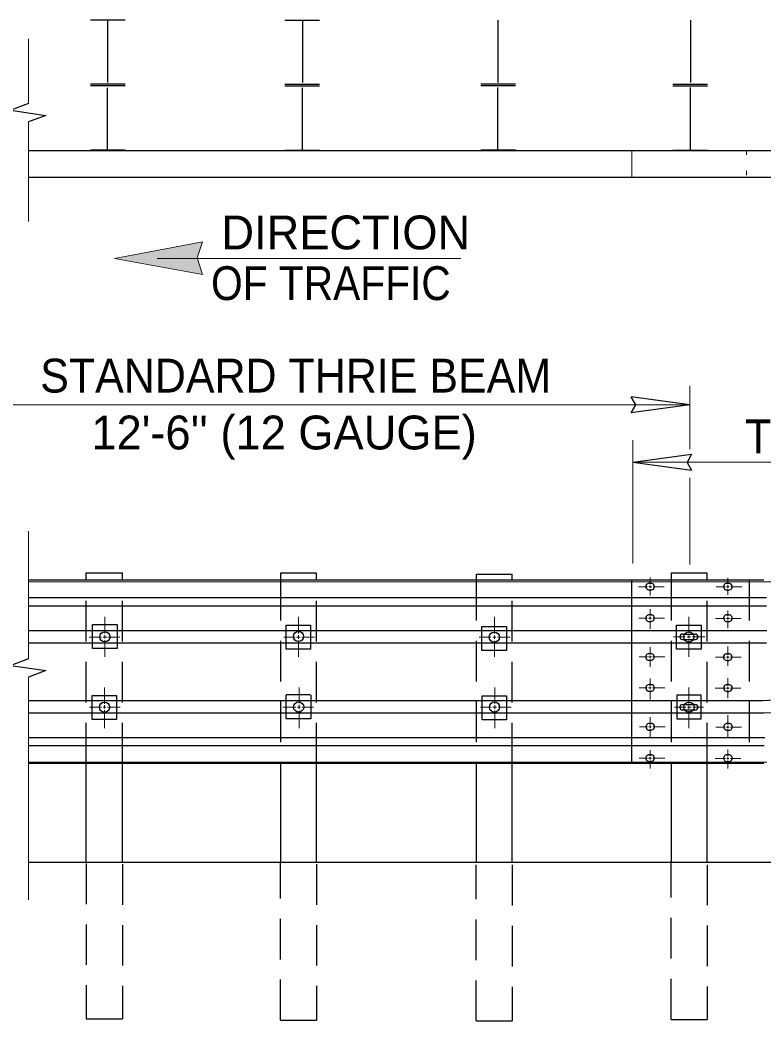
# Model space of a CAD drawing. Extents: x 678 to 1065, y -91 to 199.
# Drawn here: x 736.17 to 763.67, y -34.59 to 2.39 of the extents above; entities that cross this region are included whole.
import ezdxf

# ---------------------------------------------------------------- set-up
doc = ezdxf.new("R2010")
doc.units = 0
doc.header["$LTSCALE"] = 0.5
doc.linetypes.add('DOTTED', pattern=[1.5, 0.3, -1.2])
doc.linetypes.add('MEDIUM_DASHED', pattern=[4.5, 3, -1.5])
doc.layers.add('1', color=7, linetype='Continuous', lineweight=25)

msp = doc.modelspace()

# ---------------------------------------------------------------- hatches: boundary and pattern name
at = {"layer": '1'}
msp.add_hatch(color=256, dxfattribs=at).paths.add_polyline_path([(739.6608, -6.4167), (742.9188, -5.799), (742.7147, -6.3887), (742.915, -7.0122)])

# ---------------------------------------------------------------- linework, layer by layer
for p, q in [((740.0557, 2.3929), (738.7725, 2.3929)), ((739.3985, 2.3919), (739.3985, 0.088)), ((745.9584, 2.3938), (747.2417, 2.3938)), ((746.616, 2.3929), (746.616, 0.0889)), ((753.8293, 2.3936), (753.8293, 0.0896)), ((760.9498, 2.3938), (760.9498, 0.0899)), ((740.0557, 0.0232), (738.7725, 0.0232)), ((745.9584, 0.0243), (747.2417, 0.0243)), ((754.4862, 0.0249), (753.2029, 0.0249)), ((760.2926, 0.0252), (761.5762, 0.0252)), ((740.0557, -0.0431), (738.7725, -0.0431)), ((739.3985, -2.412), (739.3985, -0.1077)), ((745.9584, -0.0421), (747.2417, -0.0421)), ((746.616, -2.411), (746.616, -0.1064)), ((754.4847, -0.0414), (753.2014, -0.0414)), ((753.8274, -2.4103), (753.8274, -0.1058)), ((760.2926, -0.0412), (761.5762, -0.0412)), ((760.9498, -2.4101), (760.9498, -0.1055)), ((736.4792, -2.4338), (851.5099, -2.4327)), ((740.0557, -2.4122), (738.7725, -2.4122)), ((745.9584, -2.4113), (747.2417, -2.4113)), ((754.4847, -2.4107), (753.2014, -2.4107)), ((760.2926, -2.4103), (761.5762, -2.4103)), ((851.5099, -3.4082), (736.4792, -3.4253)), ((760.9282, -11.8293), (758.7616, -11.5309)), ((760.9282, -11.8293), (758.7616, -12.1269)), ((758.8242, -13.9487), (760.9911, -13.6503)), ((758.8242, -13.9487), (760.9911, -14.246)), ((738.6118, -18.2943), (738.6118, -18.0297)), ((738.6118, -18.0297), (739.9605, -18.0297)), ((739.9605, -18.2763), (739.9605, -18.0297)), ((747.1273, -18.0448), (745.7962, -18.0448)), ((745.7962, -18.0448), (745.7962, -18.2678)), ((747.1273, -18.2826), (747.1273, -18.0448)), ((753.0302, -18.0811), (754.3612, -18.0811)), ((753.0302, -18.0811), (753.0302, -18.2977)), ((754.3612, -18.2977), (754.3612, -18.0811)), ((761.5644, -18.0448), (760.2333, -18.0448)), ((760.2333, -18.0448), (760.2333, -18.3093)), ((761.5644, -18.3093), (761.5644, -18.0448)), ((736.4792, -18.2943), (763.6659, -18.2943)), ((758.777, -25.0716), (758.777, -18.2943)), ((759.4227, -18.4187), (759.4944, -18.4187)), ((762.2978, -18.4205), (762.3692, -18.4205)), ((759.4202, -18.6663), (759.4932, -18.6663)), ((762.295, -18.6692), (762.368, -18.6692)), ((736.4792, -18.9509), (763.7542, -18.9509)), ((736.4957, -19.2522), (763.7542, -19.2522)), ((759.4202, -19.5821), (759.4932, -19.5821)), ((762.295, -19.584), (762.368, -19.584)), ((738.8512, -19.9429), (739.7558, -19.9429)), ((738.8512, -20.8281), (738.8512, -19.9429)), ((739.7558, -19.9429), (739.7552, -20.8281)), ((746.0047, -19.9709), (746.9086, -19.9709)), ((746.0047, -20.8552), (746.0047, -19.9709)), ((746.9086, -19.9709), (746.907, -20.8552)), ((759.4227, -19.8304), (759.4944, -19.8304)), ((760.4382, -19.9707), (761.3422, -19.9707)), ((760.4382, -20.8543), (760.4382, -19.9707)), ((761.3422, -19.9707), (761.3422, -20.8543)), ((762.2978, -19.8323), (762.3692, -19.8323)), ((736.4792, -20.1651), (763.7731, -20.1651)), ((753.2412, -20.0147), (754.1458, -20.0147)), ((753.2412, -20.8983), (753.2412, -20.0147)), ((754.1458, -20.0147), (754.1458, -20.8983)), ((760.6578, -20.2957), (761.1302, -20.2957)), ((736.4792, -20.6216), (763.7542, -20.6216)), ((760.6578, -20.4985), (761.1302, -20.4985)), ((739.7552, -20.8281), (738.8512, -20.8281)), ((746.907, -20.8552), (746.0047, -20.8552)), ((754.1458, -20.8983), (753.2412, -20.8983)), ((759.4135, -21.0187), (759.4858, -21.0187)), ((761.3422, -20.8543), (760.4382, -20.8543)), ((762.2883, -21.0212), (762.3607, -21.0212)), ((759.416, -21.267), (759.4872, -21.267)), ((762.2912, -21.2695), (762.3619, -21.2695)), ((759.4202, -22.1639), (759.4932, -22.1639)), ((762.295, -22.1658), (762.368, -22.1658)), ((763.6226, -22.7498), (780.9103, -21.9303)), ((763.6564, -23.2075), (787.6462, -22.0702)), ((746.0052, -22.5337), (746.9092, -22.5337)), ((746.0123, -23.4329), (746.0123, -22.5487)), ((746.9162, -22.5487), (746.915, -23.4329)), ((759.4227, -22.4117), (759.4944, -22.4117)), ((760.4453, -22.549), (760.4453, -23.4326)), ((761.3492, -22.549), (760.4453, -22.549)), ((761.3492, -23.4326), (761.3492, -22.549)), ((762.2978, -22.4142), (762.3692, -22.4142)), ((736.4792, -22.7489), (763.6264, -22.7489)), ((738.8375, -22.5637), (739.7422, -22.5637)), ((738.8375, -23.4492), (738.8375, -22.5637)), ((739.7422, -22.5637), (739.7415, -23.4492)), ((753.2476, -22.5828), (754.1522, -22.5828)), ((753.2476, -23.4663), (753.2476, -22.5828)), ((754.1522, -22.5828), (754.1522, -23.4663)), ((760.6578, -22.8996), (761.1302, -22.8996)), ((736.4792, -23.2053), (763.6634, -23.2053)), ((760.6578, -23.1023), (761.1302, -23.1023)), ((739.7415, -23.4492), (738.8375, -23.4492)), ((746.915, -23.4329), (746.0123, -23.4329)), ((754.1522, -23.4663), (753.2476, -23.4663)), ((759.4275, -23.5983), (759.4999, -23.5983)), ((760.4453, -23.4326), (761.3492, -23.4326)), ((762.3023, -23.6002), (762.3747, -23.6002)), ((759.43, -23.8467), (759.5012, -23.8467)), ((762.3052, -23.8486), (762.3759, -23.8486)), ((736.4792, -24.1185), (763.7, -24.1185)), ((736.4792, -24.4198), (763.6787, -24.4198)), ((759.4202, -24.7551), (759.4932, -24.7551)), ((762.295, -24.7577), (762.368, -24.7577)), ((736.4792, -25.0716), (763.6659, -25.0716)), ((738.6118, -25.093), (738.6118, -25.055)), ((738.6118, -28.7003), (738.6118, -25.0866)), ((739.9605, -25.1363), (739.9605, -25.0844)), ((739.9605, -28.7003), (739.9605, -25.0866)), ((745.7962, -25.0773), (745.7962, -25.1143)), ((745.7962, -25.0866), (745.7962, -28.7003)), ((747.1273, -28.7003), (747.1273, -25.0866)), ((747.1273, -25.1363), (747.1273, -25.0921)), ((753.0302, -25.0924), (753.0302, -25.1723)), ((753.0302, -25.1229), (753.0302, -28.7366)), ((754.3612, -25.1723), (754.3612, -25.0924)), ((754.3612, -28.7366), (754.3612, -25.1229)), ((759.4227, -25.0033), (759.4944, -25.0033)), ((760.2333, -25.063), (760.2333, -25.1143)), ((760.2333, -25.0866), (760.2333, -28.7003)), ((761.5644, -25.1143), (761.5644, -25.0777)), ((761.5644, -28.7003), (761.5644, -25.0866)), ((762.2978, -25.0059), (762.3692, -25.0059)), ((736.4792, -28.7232), (851.5099, -28.7232))]:
    msp.add_line(p, q, dxfattribs=at)
at = {"layer": '1', "lineweight": 13}
for p, q in [((736.4792, 1.7017), (736.4792, -0.6968)), ((736.4792, -5.049), (736.4792, -1.3732)), ((758.777, -2.4337), (758.777, -3.4221)), ((752.4679, -6.4139), (741.2418, -6.4139)), ((760.9282, -13.4652), (760.9282, -11.1207)), ((732.1252, -11.8293), (760.9282, -11.8293)), ((758.8222, -17.6848), (758.8222, -13.1278)), ((758.8222, -13.9487), (791.9368, -13.9487)), ((760.9282, -17.725), (760.9282, -14.5223)), ((736.4792, -16.4902), (736.4792, -21.2122)), ((763.9335, -18.3705), (736.4792, -18.3705)), ((759.4543, -18.4572), (759.4543, -18.2032)), ((762.3345, -18.4536), (762.3345, -18.214)), ((762.3345, -18.5988), (762.3345, -18.493)), ((759.0246, -18.5499), (759.3557, -18.5499)), ((759.4049, -18.5499), (759.5035, -18.5499)), ((759.4543, -18.5854), (759.4543, -18.5041)), ((759.4543, -18.8665), (759.4543, -18.6372)), ((759.57, -18.5499), (759.9717, -18.5499)), ((761.9007, -18.5499), (762.2264, -18.5499)), ((762.2806, -18.5499), (762.3816, -18.5499)), ((762.3345, -18.8506), (762.3345, -18.6333)), ((762.4382, -18.5499), (762.848, -18.5499)), ((759.4543, -19.609), (759.4543, -19.3812)), ((762.3345, -19.6179), (762.3345, -19.4294)), ((739.3109, -20.2792), (739.3109, -19.6615)), ((746.4684, -20.2765), (746.4684, -19.6615)), ((753.7047, -20.2771), (753.7047, -19.6615)), ((759.0364, -19.7112), (759.3533, -19.7112)), ((759.3977, -19.7112), (759.511, -19.7112)), ((759.4543, -19.7642), (759.4543, -19.6533)), ((759.4543, -20.1042), (759.4543, -19.8036)), ((759.5652, -19.7112), (759.9837, -19.7112)), ((760.8947, -20.2507), (760.8947, -19.6615)), ((761.8768, -19.7192), (762.2314, -19.7192)), ((762.2831, -19.7192), (762.389, -19.7192)), ((762.3345, -19.7633), (762.3345, -19.6647)), ((762.3345, -20.0727), (762.3345, -19.7929)), ((762.4382, -19.7192), (762.8238, -19.7192)), ((739.3109, -20.4641), (739.3109, -20.3347)), ((746.4684, -20.4737), (746.4684, -20.332)), ((739.1794, -20.4099), (738.7259, -20.4099)), ((739.3889, -20.4099), (739.2411, -20.4099)), ((739.3109, -21.1433), (739.3109, -20.5196)), ((739.8573, -20.4099), (739.4321, -20.4099)), ((745.9205, -20.4099), (746.3435, -20.4099)), ((746.3867, -20.4099), (746.5283, -20.4099)), ((746.4684, -21.1433), (746.4684, -20.5292)), ((746.5838, -20.4099), (747.0517, -20.4099)), ((753.5717, -20.4099), (753.137, -20.4099)), ((753.759, -20.4099), (753.653, -20.4099)), ((753.7047, -20.4767), (753.7047, -20.351)), ((753.7047, -21.1433), (753.7047, -20.5481)), ((754.2682, -20.4099), (753.823, -20.4099)), ((760.3194, -20.3987), (760.7504, -20.3987)), ((760.8243, -20.3987), (760.9525, -20.3987)), ((760.8947, -20.4428), (760.8947, -20.3442)), ((760.8947, -21.1433), (760.8947, -20.5413)), ((761.0264, -20.3987), (761.4756, -20.3987)), ((759.4543, -21.0557), (759.4543, -20.7797)), ((762.3296, -21.0691), (762.3296, -20.7523)), ((759.0485, -21.1424), (759.3552, -21.1424)), ((759.3996, -21.1424), (759.5079, -21.1424)), ((759.4543, -21.1862), (759.4543, -21.1049)), ((759.4543, -21.5038), (759.4543, -21.2182)), ((759.5572, -21.1424), (759.9958, -21.1424)), ((761.872, -21.146), (762.2314, -21.146)), ((762.2832, -21.146), (762.3841, -21.146)), ((762.3296, -21.1948), (762.3296, -21.1061)), ((762.3296, -21.4759), (762.3296, -21.2367)), ((762.4284, -21.146), (762.819, -21.146)), ((736.4792, -30.1126), (736.4792, -21.8885)), ((759.4543, -22.2115), (759.4543, -21.9377)), ((762.3345, -22.2103), (762.3345, -21.9214)), ((739.2982, -22.2669), (739.2982, -22.8745)), ((746.482, -22.2735), (746.482, -22.8541)), ((753.7174, -22.2735), (753.7174, -22.8757)), ((759.0557, -22.288), (759.3503, -22.288)), ((759.402, -22.288), (759.5005, -22.288)), ((759.4543, -22.3347), (759.4543, -22.2509)), ((759.4543, -22.7093), (759.4543, -22.3791)), ((759.5572, -22.288), (760.0037, -22.288)), ((760.8947, -22.2661), (760.8947, -22.8572)), ((760.8947, -22.4597), (760.8947, -22.851)), ((761.8612, -22.2963), (762.2387, -22.2963)), ((762.2856, -22.2963), (762.3767, -22.2963)), ((762.3345, -22.3335), (762.3345, -22.2522)), ((762.3345, -22.6612), (762.3345, -22.3705)), ((762.4333, -22.2963), (762.8092, -22.2963)), ((739.2982, -22.93), (739.2982, -23.0533)), ((746.482, -22.9157), (746.482, -23.0636)), ((753.7174, -22.9298), (753.7174, -23.0629)), ((738.7387, -22.9962), (739.1856, -22.9962)), ((739.2411, -22.9962), (739.3397, -22.9962)), ((739.2982, -23.115), (739.2982, -23.7693)), ((739.4074, -22.9962), (739.87, -22.9962)), ((746.3621, -22.9962), (745.8877, -22.9962)), ((746.5408, -22.9962), (746.4175, -22.9962)), ((746.482, -23.1313), (746.482, -23.7693)), ((747.0189, -22.9962), (746.6023, -22.9962)), ((753.1912, -22.9962), (753.5817, -22.9962)), ((753.6482, -22.9962), (753.7787, -22.9962)), ((753.7174, -23.1245), (753.7174, -23.7693)), ((753.8452, -22.9962), (754.3224, -22.9962)), ((760.3542, -22.9991), (760.7738, -22.9991)), ((760.8354, -22.9991), (760.977, -22.9991)), ((760.8947, -22.9434), (760.8947, -23.0605)), ((760.8947, -22.9434), (760.8947, -23.0605)), ((760.8947, -23.1468), (760.8947, -23.7693)), ((760.8947, -23.1529), (760.8947, -23.4963)), ((761.0386, -22.9991), (761.4318, -22.9991)), ((762.3345, -23.6422), (762.3345, -23.2885)), ((759.4543, -23.6382), (759.4543, -23.3688)), ((759.0693, -23.7274), (759.3578, -23.7274)), ((759.407, -23.7274), (759.4981, -23.7274)), ((759.4543, -23.7713), (759.4543, -23.6802)), ((759.4543, -24.1246), (759.4543, -23.8107)), ((759.5671, -23.7274), (760.0172, -23.7274)), ((761.8854, -23.7354), (762.2363, -23.7354)), ((762.2831, -23.7354), (762.3816, -23.7354)), ((762.3345, -23.7678), (762.3345, -23.684)), ((762.3345, -24.1246), (762.3345, -23.8023)), ((762.4333, -23.7354), (762.8333, -23.7354)), ((759.4543, -24.7993), (759.4543, -24.5909)), ((762.3345, -24.8027), (762.3345, -24.5587)), ((763.7731, -25.026), (736.4792, -25.026)), ((759.0492, -24.8854), (759.3563, -24.8854)), ((759.4026, -24.8854), (759.51, -24.8854)), ((759.4543, -24.9363), (759.4543, -24.8348)), ((759.4543, -25.2663), (759.4543, -24.9727)), ((759.5612, -24.8854), (759.9972, -24.8854)), ((761.8612, -24.8896), (762.2413, -24.8896)), ((762.293, -24.8896), (762.3718, -24.8896)), ((762.3345, -24.9259), (762.3345, -24.8496)), ((762.3345, -25.2663), (762.3345, -24.9653)), ((762.4333, -24.8896), (762.8092, -24.8896))]:
    msp.add_line(p, q, dxfattribs=at)
at = {"layer": '1', "linetype": 'DOTTED', "lineweight": 13}
msp.add_line((763.0208, -2.4337), (763.0208, -3.4221), dxfattribs=at)
at = {"layer": '1', "linetype": 'MEDIUM_DASHED'}
for p, q in [((738.6118, -25.0716), (738.6118, -18.2943)), ((739.9605, -25.0716), (739.9605, -18.2943)), ((745.7962, -18.2943), (745.7962, -25.0716)), ((747.1273, -25.0716), (747.1273, -18.2943)), ((753.0302, -18.2943), (753.0302, -25.0716)), ((754.3612, -25.0716), (754.3612, -18.2943)), ((760.2333, -18.2943), (760.2333, -25.0716)), ((761.5644, -25.0716), (761.5644, -18.2943)), ((763.119, -18.2943), (763.119, -25.0716)), ((738.6118, -28.7739), (738.6118, -34.5133)), ((739.9605, -28.7978), (739.9605, -34.5133)), ((745.7962, -34.5672), (745.7962, -28.7525)), ((747.1273, -28.7978), (747.1273, -34.5672)), ((753.0302, -34.5943), (753.0302, -28.8277)), ((754.3612, -28.8277), (754.3612, -34.5943)), ((760.2333, -34.5359), (760.2333, -28.6862)), ((761.5644, -28.8194), (761.5644, -34.5359)), ((738.6118, -34.5133), (739.9605, -34.5133)), ((745.7962, -34.5672), (747.1273, -34.5672)), ((753.0302, -34.5943), (754.3612, -34.5943)), ((760.2333, -34.5359), (761.5644, -34.5359))]:
    msp.add_line(p, q, dxfattribs=at)
at = {"layer": '1'}
for points in [[(736.4792, -0.6968), (735.8327, -0.9393), (737.1304, -1.1287), (736.4792, -1.3732)], [(758.7616, -12.1269), (758.929, -11.8257), (758.7616, -11.5309)], [(760.9911, -13.6503), (760.8238, -13.9515), (760.9911, -14.246)], [(736.4792, -21.2122), (735.8327, -21.4547), (737.1304, -21.644), (736.4792, -21.8885)]]:
    msp.add_lwpolyline(points, dxfattribs=at)
at = {"layer": '1', "lineweight": 13}
msp.add_lwpolyline([(739.6608, -6.4167), (742.9188, -5.799), (742.7147, -6.3887), (742.915, -7.0122)], close=True, dxfattribs=at)
at = {"layer": '1'}
for centre in [(739.3085, -20.3978), (746.4613, -20.3876), (753.6988, -20.4103), (760.8872, -20.4042), (739.2948, -22.9973), (746.4689, -22.993), (753.7052, -22.9924), (760.8942, -22.9991)]:
    msp.add_circle(centre, 0.189, dxfattribs=at)
for centre, start, end in [((759.4214, -18.5424), 89.39311, 270.08389), ((759.4928, -18.5424), 268.21936, 89.39311), ((762.2964, -18.5447), 89.39311, 270.08389), ((762.3678, -18.5447), 268.21936, 89.39311), ((759.4214, -19.7063), 89.91611, 270.60689), ((759.4928, -19.7063), 270.60689, 91.78064), ((762.2964, -19.7086), 89.91611, 270.60689), ((762.3678, -19.7086), 270.60689, 91.78064), ((759.4145, -21.1431), 89.91611, 270.60689), ((759.4858, -21.1431), 270.60689, 91.78064), ((762.2894, -21.1454), 89.91611, 270.60689), ((762.3608, -21.1454), 270.60689, 91.78064), ((759.4214, -22.2879), 89.91611, 270.60689), ((759.4928, -22.2879), 270.60689, 91.78064), ((762.2964, -22.2902), 89.91611, 270.60689), ((762.3678, -22.2902), 270.60689, 91.78064), ((759.4285, -23.7225), 89.91611, 270.60689), ((759.4999, -23.7225), 270.60689, 91.78064), ((762.3034, -23.7247), 89.91611, 270.60689), ((762.3748, -23.7247), 270.60689, 91.78064), ((759.4214, -24.8796), 89.91611, 270.60689), ((759.4928, -24.8796), 270.60689, 91.78064), ((762.2964, -24.8819), 89.91611, 270.60689), ((762.3678, -24.8819), 270.60689, 91.78064)]:
    msp.add_arc(centre, 0.124, start, end, dxfattribs=at)
for centre, major_axis in [((760.6578, -20.3971), (-0.1017, 0)), ((761.1303, -20.3971), (0.1017, 0)), ((760.6578, -23.0008), (-0.1017, 0)), ((761.1303, -23.0008), (0.1017, 0))]:
    msp.add_ellipse(centre, major_axis=major_axis, ratio=0.999978, start_param=4.712389, end_param=7.8539816, dxfattribs=at)

# ---------------------------------------------------------------- texts
for s, p in [('DIRECTION ', (743.6128, -6.0812)), ("12'-6'' (12 GAUGE)", (738.8096, -13.4737))]:
    msp.add_text(s, height=1.25, dxfattribs=at).set_placement(p)
for s, width, p in [('OF TRAFFIC', 0.9, (743.2312, -7.9544)), ('STANDARD THRIE BEAM', 0.95, (736.918, -11.3719)), ('THRIE BEAM TRANSITION PIECE', 0.95, (762.9715, -13.6163))]:
    msp.add_text(s, height=1.25, dxfattribs=dict(at, width=width)).set_placement(p)

doc.saveas('drawing.dxf')
